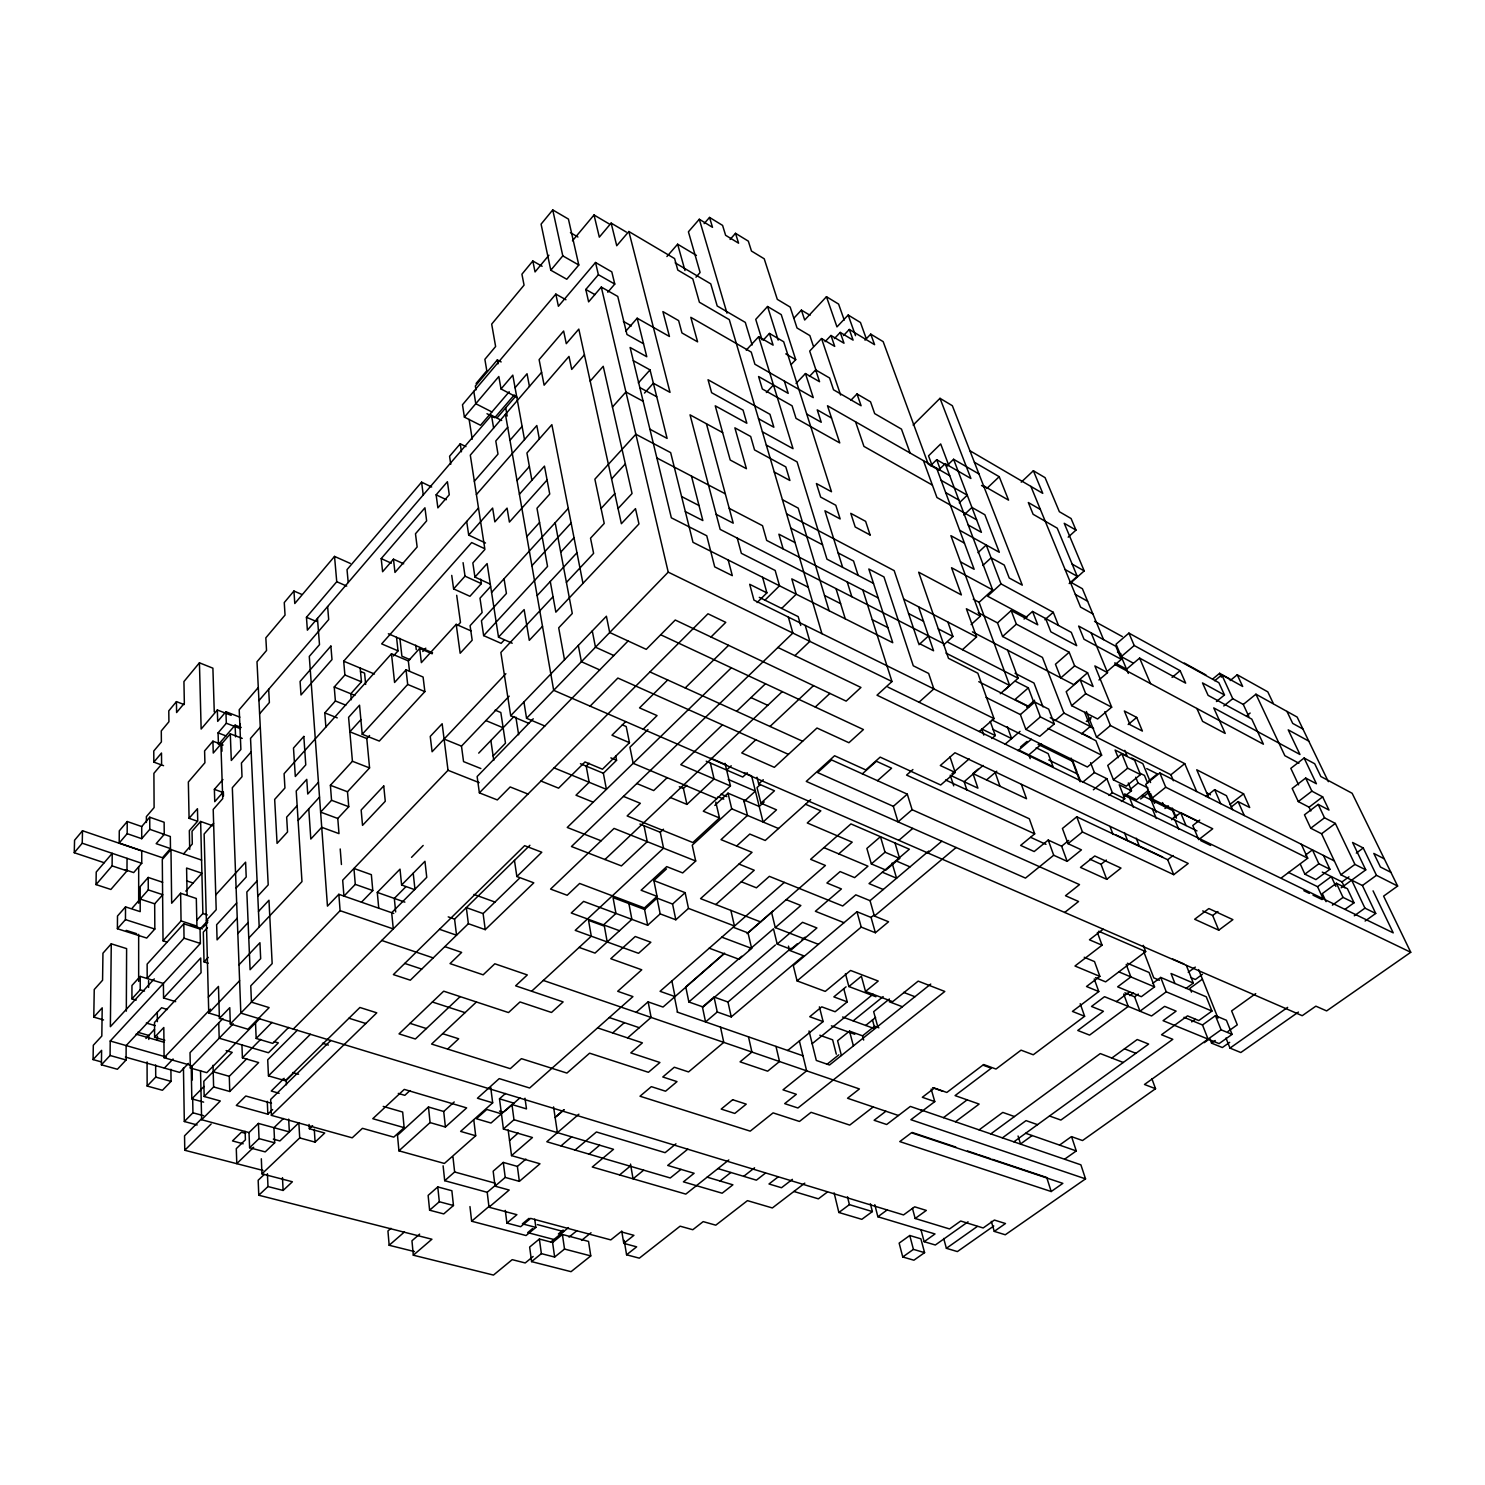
<?xml version="1.0" encoding="UTF-8"?>
<svg xmlns="http://www.w3.org/2000/svg" width="1485" height="1485" viewBox="0 0 1485 1485"><rect width="100%" height="100%" fill="white"/><g stroke="black" fill="none" stroke-linecap="round" stroke-linejoin="round"><path stroke-width="1.5" d="M138.662 981.418L138.662 934.343M138.68 903.214L138.68 866.813M136.212 1000.11L131.924 998.83L131.961 985.483L140.221 976.425L163.406 983.46L163.554 997.976L175.675 1001.651M132.184 908.133L148.277 889.905L162.793 894.712L154.681 903.808L154.83 929.035L146.718 938.056L117.389 928.738L125.464 919.623L125.52 906.889L140.203 911.641L140.184 886.601L148.222 877.449L162.663 882.276M100.999 1061.794L93.072 1059.585L101.611 1050.341L101.407 1064.801L117.389 1069.256L126.076 1059.993L126.151 1045.57L161.605 1007.74L167.378 1009.54M126.318 1011.155L126.615 948.618L111.264 943.829L102.948 953.203L102.576 980.23L94.242 989.53L93.778 1017.114L103.542 1019.954M96.024 884.596L112.099 865.885L112.229 853.337L96.228 872.048L96.024 884.596L110.874 889.459L126.986 870.86L127.042 858.349M170.478 848.585L162.44 857.755L119.19 843.016L127.172 833.679L127.227 821.521L141.706 826.551L149.725 817.214L164.13 822.263L164.241 834.366L156.166 843.666L170.478 848.585L170.329 836.519L162.199 833.679M119.19 843.016L119.283 830.858L127.227 821.521M117.389 928.738L117.501 916.022L125.52 906.889M101.407 1064.801L110.076 1055.482L110.224 1041.004L200.382 943.458L200.048 929.053L207.863 920.533M111.264 943.829L110.373 1026.692L154.292 978.893M93.072 1059.585L93.314 1045.273L101.815 1036.029L102.205 1007.832L93.778 1017.114M104.21 862.729L74.25 852.724L82.232 843.22L82.51 830.746L141.743 850.942L141.743 863.305L133.669 872.586L125.278 869.783M74.25 852.724L74.566 840.25L82.51 830.746M552.736 209.923L541.078 224.142L550.805 270.214L566.787 279.254L578.797 265.017L568.421 219.075L552.736 209.923L562.796 255.865L578.797 265.017M214.267 711.853L212.893 668.176L199.435 662.811L183.936 681.559L184.344 703.24L176.604 712.54L176.437 701.625L184.14 704.595M542.118 266.26L532.818 261.007L521.922 274.205L524.057 285.139L491.683 324.12L495.619 346.506L484.871 359.333L486.802 370.73L476.091 383.464M176.437 701.625L168.789 710.851L168.919 721.747L161.29 730.898L161.382 741.906L153.772 751.002L153.846 762.121L163.554 765.685M548.912 255.234L535.045 271.922L532.818 261.007M572.449 240.811L594.019 214.972L609.091 223.864M550.805 270.214L562.796 255.865M301.752 594.408L293.937 591.03L284.266 602.557L285.046 615.068L265.834 637.826L266.539 650.486L256.998 661.753L268.21 884.893L257.796 896.086M153.846 762.121L161.494 753.025L161.587 764.237L153.902 773.332L154.106 807.58L146.384 816.62L146.384 822.449M626.373 232.106L611.133 223.103L599.327 237.136L594.019 214.972M501.169 361.95L497.327 359.908L475.348 385.989L475.98 389.924M350.33 563.446L334.533 556.411L294.791 603.523L293.937 591.03M565.933 299.747L555.836 294.104L462.485 404.755L464.397 417.118L480.527 425.267L509.206 391.762M464.397 417.118L498.83 376.522L501.02 388.959L517.263 397.423M607.773 292.211L614.771 284.08L611.801 271.866L595.522 262.492L558.397 306.263L555.836 294.104M231.196 715.362L217.33 709.979L201.143 729.042L199.435 662.811M821.947 633.687L729.302 319.646L699.398 302.235L692.808 278.883L677.773 270.047L674.598 258.576L628.842 231.511L616.739 245.73L611.133 223.103M239.865 717.144L225.906 711.723L217.701 721.376L217.33 709.979M501.67 420.478L491.479 415.28L307.376 630.178L306.448 617.277L336.742 581.712L334.533 556.411M431.671 487.006L421.591 482.161L347.026 569.646L348.214 582.51M501.02 388.959L512.789 375.148L524.502 439.616M643.525 343.74L626.967 334.478L617.76 296.443L601.295 287.069L588.617 301.863L585.795 289.464L598.381 274.706L595.522 262.492M465.956 446.632L460.239 443.792L449.584 456.266L450.753 464.267M241.164 727.446L235.113 725.125L218.444 744.505L218.072 732.885L226.333 723.232L225.906 711.723M258.279 687.499L239.215 709.737L240.886 749.479L231.307 760.468L230.305 733.831L242.222 738.379M515.072 387.733L527.045 373.756L529.44 386.471M223.103 745.043L212.912 741.182L204.596 750.89L204.911 762.752L188.354 781.982L189.078 818.291L197.356 821.224M514.255 394.973L494.765 417.675L486.987 413.721M497.234 417.693L515.722 396.161M230.305 733.831L220.912 744.727L222.731 798.614L213.209 809.436L216.197 909.711L206.359 920.422M258.947 700.586L328.686 619.579L327.628 606.548M393.469 559.177L382.61 571.725L381.2 558.601L424.933 507.814L426.64 520.864L415.484 533.765L417.137 546.981L394.973 572.43L393.469 559.177L403.679 563.799M436.126 494.821L447.412 481.715L449.268 494.746L437.889 507.87L436.126 494.821L446.317 499.702M541.598 372.327L470.3 455.134L484.908 549.431L472.843 562.926L474.94 577.09L490.143 584.069M127.172 833.679L141.725 838.691L149.781 829.335L149.725 817.214M259.615 713.802L269.379 702.535L268.655 689.3M507.703 427.234L495.786 440.989L497.995 454.094L474.346 481.251M666.913 256.534L677.624 244.208L696.428 255.42M704.131 223.622L709.533 217.423L712.503 227.316L699.305 219.26L688.409 231.79L700.103 272.498L695.964 277.194M260.283 727.186L250.538 738.379L259.207 926.993M509.986 440.302L522.089 426.399M584.422 354.785L571.725 369.394L568.996 356.437L544.123 385.172L539.111 359.648L563.632 331.044L566.286 343.666L578.816 329.113L621.38 523.704L635.487 508.631L638.958 523.945L555.854 612.154L550.267 581.47M189.078 818.291L197.449 808.712L197.746 821.056L189.338 830.635L189.709 849.401M223.493 796.034L223.363 791.895L214.75 801.677L214.378 789.352L222.936 779.551M251.169 751.911L241.442 763.012L242.018 776.692L232.328 787.7L240.83 1013.104L903.53 1214.934L914.667 1206.822L926.324 1210.424L915.168 1218.48L912.458 1208.344M476.407 494.561L536.809 425.545L539.333 438.892M201.589 860.093L170.979 849.568L162.292 859.481L163.034 940.803L166.988 942.065M625.798 331.192L637.176 318.217L669.438 336.464L662.904 311.609L678.626 320.611L681.949 332.937L697.597 341.847L690.822 317.326L751.243 352.094L754.9 364.233L813.26 397.627L805.445 373.552L796.053 383.427M213.394 825.994L200.642 821.465L192.029 831.247L192.289 844L183.713 853.708M325.883 727.037L324.788 712.893L335.387 700.976L334.236 686.998L344.891 674.988L343.685 661.196L478.486 508.019M590.195 381.125L603.226 366.312L632.053 493.503L618.057 508.557M730.1 239.438L735.502 233.312L748.329 241.145L751.466 251.039L764.218 258.798L777.305 299.357L790.168 307.061L797.018 327.981L809.863 335.591L813.39 346.209M213.617 823.284L204.132 834.013L208.754 1013.011L219.594 1016.278M485.521 543.009L468.703 535.101L492.63 508.074L494.858 521.866L507.072 508.13L509.411 522.07L547.093 480.008M517.021 480.527L529.384 466.55M519.416 494.264L544.475 466.123L549.747 494.06L536.976 508.241L547.538 566.435L483.646 635.617L501.132 643.358L504.269 639.979M360.168 668.064L361.468 681.819L350.794 693.755L351.332 699.732M409.507 671.09L408.338 660.918L391.483 653.771L284.099 773.685L284.934 787.997L274.669 799.413L277.064 843.387L287.533 831.971L286.661 817.14L297.149 805.631M612.451 407.02L625.928 391.984L643.135 401.266M163.034 940.803L181.059 920.941L196.93 926.102L196.317 898.481L180.613 893.246L171.666 903.233L170.979 849.568M393.395 656.017L398.036 650.857L396.532 637.288M480.676 579.15L481.363 583.642L469.928 596.283L453.612 588.895L465.028 576.161L463.079 562.667M638.327 382.963L650.04 369.895L633.315 360.669M185.848 891.111L201.904 873.236L186.59 868.038L187.091 894.787M474.94 577.09L487.117 563.595L498.514 637.158L512.214 643.228M644.509 393.061L653.363 383.241L670.013 392.356L628.842 231.511M408.338 660.918L419.661 648.407L432.191 653.79M360.874 719.65L349.847 731.808L366.795 738.546L369.561 767.931L347.49 791.765L348.752 806.726L337.782 818.476L338.988 833.623L321.725 827.312L310.81 839.044L308.769 808.842M337.782 818.476L320.611 812.128L331.545 800.285L330.394 785.287L352.428 761.267L348.585 717.348L359.537 705.189L362.229 734.277L379.306 741.071L424.858 691.602L423.095 677.03L406.036 669.828L394.583 682.469L391.483 653.771M422.779 651.488L425.787 648.165M526.822 536.568L539.556 522.516M183.806 923.781L147.145 964.081L147.182 978.485L184.047 938.204L183.806 923.781L200.048 929.053M470.949 630.865L456.192 624.35L421.369 662.626L419.661 648.407M490.533 586.594L479.989 598.195L482.124 612.544L470.095 625.686L472.174 640.221L460.164 653.251L456.192 624.35M457.658 625.556L460.48 622.456L456.693 595.299M215.752 894.898L245.6 862.172L246.213 877.004L236.115 887.993M318.44 782.298L307.748 794.011L306.764 779.365L296.22 790.985L301.975 881.607L248.775 938.075M362.229 734.277L407.688 684.437L406.036 669.828M491.572 592.441L568.272 508.371M196.93 920.032L202.888 913.516L200.642 821.465M366.795 738.546L369.561 735.52M131.924 998.83L140.221 989.771L140.221 976.425M791.171 364.493L795.719 359.648L781.24 314.616L767.559 306.504L755.735 319.386L762.046 339.842M298.095 820.462L319.516 797.111M531.908 565.711L571.131 522.961M611.579 478.894L625.333 463.895M203.222 927.215L207.751 922.296M207.436 927.679L203.315 932.153L204.039 961.853L208.197 963.171M746.231 350.163L758.649 336.724L773.11 345.133L769.434 333.42L763.271 340.084M236.69 902.991L216.643 924.71L217.088 939.875L237.247 918.175M257.091 880.902L246.844 892.002L250.093 969.724L260.673 958.66L259.931 942.734L239.011 964.786M560.717 552.179L574.027 537.774M601.072 508.501L614.79 493.633M793.751 318.328L801.399 310.124L810.03 315.284M498.514 637.158L524.131 609.592L529.291 640.332L542.508 626.317M537.143 595.615L576.96 552.773M163.554 997.976L200.716 958.011L201.069 972.712L154.533 1022.441L154.607 1037.272L164.816 1040.242M204.039 961.853L208.216 957.38M844.241 320.092L838.598 304.091L826.458 296.703L804.684 320.017L801.399 310.124M237.841 933.527L248.125 922.538M258.501 911.437L268.971 900.244L272.163 963.598L250.761 985.836L251.448 1002.152L269.138 1007.61L247.939 1029.235L230.323 1023.945L229.767 1007.665L219.409 1018.413L230.342 1021.717M553.051 596.71L500.872 652.453L510.692 715.696L528.827 723.343M566.416 582.417L593.61 553.367L590.529 538.183L604.228 523.444L594.872 479.172L635.858 434.251L670.663 452.628L692.994 542.322L892.745 642.708L868.836 569.015L883.965 576.923L913.275 665.781L928.645 673.447L933.842 688.891L919.011 702.238M145.938 1038.479L154.514 1029.346M154.607 1037.272L163.814 1027.509L164.093 1057.71L190.841 1065.339M766.371 392.523L773.462 384.986M825.103 341.661L830.969 335.462L834.718 346.376L821.539 338.543L809.696 351.073L816.434 371.473M505.865 673.707L432.098 751.744L430.242 736.43L442.159 723.752L448.024 770.288L342.682 880.215L343.945 896.123L355.286 884.373L353.95 868.465L371.361 874.684L372.791 890.554L361.449 902.212M866.386 338.97L860.465 322.505L848.176 315.043L836.965 326.904L826.458 296.703M208.327 997.122L218.462 986.43L219.409 1018.413M834.403 338.58L840.232 332.417L853.095 340.121L849.309 329.447L843.517 335.554M809.436 376.41L815.655 369.895L829.577 377.988L833.531 389.794L861.096 405.739L857.012 393.952L850.794 400.337M164.093 1057.71L210.443 1009.132M480.862 768.543L463.543 761.601L461.482 746.12L509.188 696.149M208.754 1013.011L239.605 980.694M170.905 1069.293L171.053 1081.377L162.44 1090.268L147.145 1086.036L155.721 1077.108L155.647 1064.968M164.371 1068.086L173.077 1058.991M864.994 340.121L870.748 334.125L883.167 341.643L928.218 464.081L939.244 470.374M393.748 913.442L338.84 894.304L327.461 906.128L309.288 656.426L319.498 644.638L317.456 618.41M510.692 715.696L606.4 616.238L609.704 632.499L646.253 649.353L675.248 620.025L846.153 701.124L860.947 687.462L777.917 647.479M222.917 1018.524L190.024 1052.661L190.303 1067.975L206.786 1072.671L259.801 1018.58M478.708 753.118L513.977 716.512M188.465 1063.39L179.722 1072.43L125.39 1057.06M230.323 1023.945L340.102 910.676L338.84 894.304M544.828 725.998L526.562 718.294L668.231 572.133L601.295 287.069M190.303 1067.975L233.238 1023.74M493.113 755.939L505.475 743.187L500.835 712.522L495.118 710.127M533.245 718.796L477.131 776.544L479.377 792.86L497.327 799.932L510.172 786.957L527.973 794.048M378.749 908.226L377.283 892.411L400.003 869.152L401.618 884.986L414.519 889.589M411.531 857.365L423.169 845.466M479.377 792.86L628.081 640.982M401.618 884.986L424.951 861.3L426.752 877.338L391.687 912.7L393.284 928.923L340.102 910.676M203.631 1102.13L191.825 1098.863L204.02 1086.482M288.628 1027.434L272.739 1043.398L256.181 1038.442L272.033 1022.367M405.665 886.935L394.323 898.406L395.66 911.938M288.665 1119.133L289.352 1131.923L258.409 1123.421L249.016 1132.572L201.626 1119.709L220.318 1100.979L204.169 1096.487L213.617 1086.946L213.023 1065.283M213.617 1086.946L229.767 1091.494L258.65 1062.573L242.408 1057.821L260.618 1039.407M590.102 706.136L617.871 678.051L788.424 754.361M197.152 1124.962L184.307 1121.509L192.939 1112.803L192.679 1098.64M229.767 1091.494L229.284 1076.328L246.751 1058.712M201.96 1118.353L184.548 1135.821L184.771 1150.262L262.975 1170.44M293.269 1029.068L707.992 613.788L725.775 622.363L711.018 636.991M297.334 1030.219L267.708 1059.807L268.469 1075.864L285.324 1080.746L359.908 1007.48L376.782 1012.826L271.402 1115.365L352.205 1137.826L362.451 1128.322L393.766 1137.139L404.143 1127.653L402.658 1112.042L383.223 1106.418M184.771 1150.262L211.13 1124.015M913.126 425.081L940.005 398.333L952.349 405.702L1022.293 585.146L1009.225 577.999L1004.25 565.061L991.108 557.822L982.81 565.488M268.469 1075.864L310.402 1034.284M625.686 721.599L611.987 735.205L629.473 742.686L602.465 769.23L585.016 761.953L558.583 788.164L540.967 781.036M667.675 679.981L639.534 707.881L657.057 715.603L643.191 729.209M589.137 763.234L586.204 766.13L589.155 782.298L575.994 795.217L593.22 802.197M757.109 602.539L766.891 592.868L762.603 577.294M764.942 600.163L779.514 585.795L775.17 570.463L741.349 553.311L737.265 538.145M284.173 1078.314L271.254 1091.029L279.124 1093.276M685.216 687.945L728.578 645.325M286.438 1084.774L286.197 1080.467L294.234 1072.578M330.839 1040.428L270.66 1099.457L271.402 1115.365M439.504 929.294L456.545 935.216L454.577 919.122L529.904 845.281M554.091 767.894L606.418 789.37L603.356 773.258L616.572 760.301L615.681 755.754M647.943 729.543L629.918 747.215L633.185 763.327L716.81 798.652M781.648 608.442L796.22 594.204L791.802 578.89L808.248 587.243M930.538 465.715L936.701 459.7L947.578 465.956M271.495 1103.244L245.786 1096.004L236.301 1105.434L267.857 1114.196L272.627 1109.555M468.369 923.707L410.324 980.193L393.376 974.605L524.632 845.67L541.802 852.241L516.854 876.521L533.802 882.832L485.242 929.647L468.369 923.707L466.327 907.595L483.108 913.591L485.242 929.647M731.344 667.804L567.251 827.461L601.109 840.788M938.891 469.817L945.202 463.691L970.893 478.486L940.005 398.333M483.108 913.591L519.1 878.637M947.337 465.362L953.593 459.273L978.949 473.956M283.431 1118.521L273.945 1127.69L274.669 1142.819L265.221 1151.896L249.61 1147.738L259.04 1138.605L258.409 1123.421M253.675 1147.274L236.802 1163.59L236.282 1148.666L245.415 1139.793L245.099 1131.347M667.173 777.676L653.697 790.558L636.805 783.523M722.471 724.847L680.78 764.682L730.453 785.955L703.296 811.218L719.483 817.957L692.845 842.533L627.134 815.933L640.351 803.311L623.477 796.387M736.653 711.296L765.48 683.768M794.902 655.646L809.845 641.371L805.241 625.426M959.273 502.821L967.273 495.192L941.137 480.342M419.642 1234.128L411.958 1240.773L413.313 1255.196L431.912 1239.233L258.78 1195.239L267.987 1186.552L283.115 1190.45L292.397 1181.763L261.954 1173.837L299.71 1137.918L298.856 1122.827L279.923 1140.944L273.333 1139.162M299.71 1137.918L315.08 1142.132L324.732 1133.018L309.344 1128.749L312.593 1125.667M264.256 1174.468L258.167 1180.259L258.78 1195.239M986.783 488.509L999.219 476.704L974.401 462.262M963.876 515.072L971.933 507.443L984.871 514.757L999.312 552.271L959.663 530.275M460.146 996.621L415.373 1038.999L399.019 1033.876L443.699 991.182L508.501 1012.566L519.991 1001.948L551.492 1012.473L563.131 1001.911L515.611 985.817L527.305 974.94L494.821 963.784L483.145 974.828L450.029 963.598L461.649 952.405L444.813 946.613M604.933 859.518L782.261 691.62M710.35 762.993L714.081 778.938L686.942 804.406L683.416 788.461L686.775 785.287M1021.216 482.179L1033.374 470.745L1045.069 477.65L1059.362 511.712L1071.075 518.525L1075.975 530.089L1068.179 537.18M476.407 1001.985L431.578 1044.066L510.283 1068.68L521.421 1058.657L566.917 1073.08L589.601 1053.181L648.407 1072.3L659.934 1062.499L630.791 1052.884L642.392 1042.86L597.583 1027.88M755.809 739.771L741.758 752.951L774.353 767.337L816.991 728.021L848.919 742.723L863.435 729.562L660.677 634.763M770.01 726.443L813.502 685.625M490.7 1087.28L492.667 1102.817L477.427 1098.232L499.22 1078.611L529.644 1088.004L632.944 996.602L617.686 991.293L641.761 969.798L610.762 958.716L635.246 936.515L650.857 942.251L638.531 953.314L575.215 930.371L663.554 848.176L660.268 832.268L663.517 829.224M726.629 770.047L731.195 765.777M978.002 552.661L986.226 545.014L1001.02 583.883L1053.255 612.284L1058.508 625.463M447.616 1049.078L458.698 1038.776L442.623 1033.69M815.265 707.046L829.911 693.421M747.308 772.794L742.76 777.026L706.229 761.211M714.823 805.427L728.003 793.176L759.225 806.466L764.218 801.9M409.897 1090.621L404.811 1095.336L398.296 1093.424M531.611 991.237L591.29 936.2L588.543 920.347L604.376 926.157L607.198 941.954M603.56 924.877L615.959 913.442L613.045 897.59L644.583 909.488L647.664 925.248L660.194 913.888L657.02 898.109L644.583 909.488M657.057 896.365L641.093 890.258L666.709 866.627L682.692 872.92L695.704 861.022L614.066 828.426L550.564 889.088L567.177 895.269L579.633 883.464L644.416 907.929L657.057 896.365L653.864 880.549L666.542 868.873M728.003 793.176L731.715 808.805L692.233 845.188L695.704 861.022M743.929 772.59L751.614 775.931L763.086 822.022L776.525 809.845L760.914 803.162L774.483 790.781L758.705 783.95L763.253 779.736M760.376 784.488L757.016 787.588L760.914 803.162M743.929 801.659L755.382 791.097L728.225 779.421M918.937 644.713L928.515 635.933M862.804 589.972L891.965 681.522L877.004 695.203L1410.75 952.293L1326.625 1010.914L1315.859 1006.162L1302.215 1015.703L553.682 690.302L505.438 414.315M1000.296 693.718L1009.67 685.495L979.079 602.316L992.648 589.898L945.202 463.691M454.224 1101.944L443.718 1111.485L428.46 1106.993L397.497 1135.283L398.927 1150.819L444.386 1163.46L475.683 1135.765L473.845 1120.321M1001.02 583.883L987.562 596.19L1026.952 617.314M943.439 645.084L952.943 636.452L947.875 622.029M971.116 624.572L980.378 616.145L950.901 535.677L964.433 543.12M398.927 1150.819L430.075 1122.586L428.46 1106.993M685.142 892.671L688.483 908.393L675.823 919.79L672.575 904.049L685.142 892.671L653.864 880.549M736.616 846.023L749.795 834.069L765.221 840.473L810.68 799.617M962.447 649.688L976.555 636.935L966.382 608.757L980.378 616.145M1081.507 733.85L1090.287 726.462L1063.947 713.078L1042.433 657.409L1002.579 636.49L997.512 622.902L1011.174 610.576L1037.755 624.814L1032.539 611.449L1024.075 619.022M430.075 1122.586L445.407 1127.022L466.661 1107.903L404.273 1089.396L372.772 1118.706L404.143 1127.653M1002.579 636.49L1016.353 624.145L1011.174 610.576M1069.181 583.568L1077.256 576.347L1057.227 528.159L1033.114 514.274L1028.325 502.524L1040.391 509.504M1071.372 582.361L1084.198 570.908L1064.225 523.295L1075.975 530.089M492.667 1102.817L460.61 1131.403L475.683 1135.765M715.789 904.551L754.25 870.247L738.992 864.066M862.339 773.852L876.447 761.267L891.594 768.209L877.486 780.683M525.894 1159.098L517.374 1166.412L503.285 1162.421L493.168 1171.182L495.025 1186.162L505.216 1177.419L519.36 1181.355L540.002 1163.776L511.527 1155.627L532.465 1137.529L503.415 1129.008L499.498 1098.807L505.457 1093.48M1044.865 619.746L1053.255 612.284M525.003 1098.213L526.488 1108.905L511.954 1104.524L491.015 1123.031L476.388 1118.725L486.802 1109.462L501.447 1113.824M505.308 1110.817L519.917 1097.879M503.415 1129.008L513.977 1119.727L511.954 1104.524M612.674 1032.91L624.35 1022.645M636.155 1012.306L648.054 1001.855L663.015 1007.053L723.158 954.577M784.34 882.387L660.064 991.312L675.025 996.583L671.925 981.065M912.904 769.527L906.574 775.077L1034.692 833.846L1020.622 845.41L1034.173 851.536L1048.224 840.064L1061.626 846.209L1067.158 861.356L1081.451 849.865L1068.012 843.666L1062.425 828.481L1076.755 816.787L1167.693 859.741L1173.744 874.665L1188.223 863.453L954.948 752.765L940.302 765.517L955.189 772.478L940.692 785.008L880.178 757.127L865.811 769.935L834.57 755.754L806.262 781.407L1025.485 878.099L1053.7 855.249L1067.158 861.356M437.778 1186.923L428.125 1195.406L429.611 1210.201L443.737 1213.913L453.463 1205.504L451.867 1190.729L437.778 1186.923L439.319 1201.736L429.611 1210.201M495.526 1185.178L487.21 1192.307L444.702 1180.705L454.633 1171.981L452.981 1157.093M390.963 1228.318L387.938 1230.972L389.163 1245.265L414.445 1251.577M1004.176 690.488L1018.135 678.237L1007.702 650.244M1033.486 701.533L1028.344 687.871L1014.979 699.528L1027.898 706.043M1074.639 665.911L1069.2 652.268L1055.464 664.24L1060.791 677.884L1074.639 665.911L1087.577 672.742L1093.127 686.515L1080.133 679.703L1066.193 691.694L1071.65 705.672L1097.638 718.981L1111.671 707.176L1094.872 665.93L1107.532 672.649L1098.956 679.981M389.163 1245.265L404.421 1231.975M724.587 953.129L685.773 986.95L688.854 1001.967L703.129 1006.997L775.374 944.998M747.029 933.601L772.924 911.029M509.541 1140.554L518.172 1133.036M627.598 1037.904L651.098 1017.429L648.165 1001.929M733.237 927.253L748.032 932.914L825.419 865.477L810.606 859.332L850.942 823.915L909.377 849.216L869.022 883.594L883.259 889.496M838.747 853.875L852.204 842.162L807.265 822.968L820.834 810.866L805.538 804.239M907.298 794.159L831.581 759.93L817.622 772.59L893.32 806.336L907.298 794.159L912.124 809.715L1079.521 884.615L1065.487 895.733L1078.574 901.506L1064.689 912.44M979.228 731.511L994.04 718.61L977.854 673.225L948.488 658.338L918.677 572.208L961.37 594.91L951.551 567.734L992.648 589.898M1026.748 707.361L1034.581 700.252M991.869 738.528L995.284 735.576L990.235 721.339M951.941 773.759L969.204 758.835M1020.381 714.582L1034.804 702.089L1048.688 709.125L1054.313 723.919L1039.778 736.3L1025.838 729.395L1020.381 714.582L986.059 697.43M556.541 1116.052L563.539 1110M555.167 1117.574L564.281 1109.685M688.854 1001.967L741.795 956.21M748.774 950.177L773.481 928.812L777.193 944.052L791.561 949.546L816.917 927.958L802.531 922.315L777.193 944.052M771.55 912.31L775.281 927.605L800.861 905.497L786.196 899.669M748.032 932.914L751.633 948.414L739.066 959.291L709.199 948.173M912.124 809.715L898.035 821.892L893.32 806.336M1216.438 701.533L1224.475 694.961L1218.888 682.71L1128.916 633.111L1116.052 644.193L1128.322 673.41M1087.577 672.742L1073.748 684.641L972.434 631.867M1004.955 744.319L1020.046 731.362M953.723 785.843L950.233 775.244L977.91 788.145L972.953 773.555L978.077 769.156M983.107 765.443L964.136 781.723L966.976 790.187M731.251 1016.928L727.984 1002.022L714.044 997.048L702.442 1006.997L705.561 1021.94L717.255 1011.99L731.251 1016.928L803.571 955.765L789.537 950.4L788.479 946.131M1025.838 729.395L1040.372 716.902L1054.313 723.919M578.89 1114.196L546.796 1141.742L670.273 1177.976L680.965 1169.382M871.342 863.936L885.023 852.204L899.613 858.46L885.932 870.099L871.342 863.936L866.869 848.436L880.457 836.686L885.023 852.204M898.833 840.343L912.774 828.389M1114.771 662.848L1126.54 669.178L1139.608 658.096L1185.661 683.137L1180.148 670.682L1134.224 645.529L1121.268 656.611L1132.907 662.923M1107.829 670.886L1121.323 659.359L1115.848 646.309L1078.648 626.076L1083.994 639.218L1121.323 659.359M1020.511 746.974L1027.026 741.423M1018.005 750.649L1031.388 739.214M1071.65 705.672L1085.702 693.681L1111.671 707.176M1055.167 720.559L1063.947 713.078M986.541 779.941L996.769 771.216M727.984 1002.022L791.06 948.265M469.965 1206.581L471.636 1221.227L489.586 1205.95M789.537 950.4L797.296 943.792M801.956 939.819L805.093 937.165M487.21 1192.307L489.01 1207.212L509.169 1190.042L495.025 1186.162M560.996 1145.9L571.614 1136.86M1041.542 744.096L1028.827 754.881L1030.2 758.668M575.066 1150.04L596.432 1131.978L665.113 1152.676L675.953 1143.821M741.312 881.774L756.422 887.807L769.36 876.354L842.719 905.98L855.806 894.842L870.043 900.671L874.405 916.041L888.568 921.777L875.389 932.747L871.064 917.433L856.975 911.734L793.287 965.566L797.074 980.898L825.252 991.405L850.571 970.466L878.229 981.047L865.514 991.423L861.393 976.239L848.863 986.541L845.448 973.677M870.043 900.671L928.756 851.035M927.884 852.965L941.824 841.197M1086.315 721.45L1091.159 717.348M1087.558 721.506L1090.807 718.759M505.29 1210.386L506.905 1223.065L516.873 1214.693L489.01 1207.212M589.025 1154.142L599.68 1145.195M871.064 917.433L874.349 914.686M797.074 980.898L861.226 927.104L875.389 932.747M874.405 916.041L956.117 847.508M1086.37 711.519L1096.543 737.173L1110.446 725.552L1184.752 763.643L1196.687 791.542M1172.073 677.42L1180.148 670.682M528.994 1218.35L522.404 1223.844L535.862 1227.408L534.73 1219.129M1128.173 724.531L1136.712 717.422L1142.392 731.065L1129.992 724.661L1124.349 710.981L1136.712 717.422M1050.248 717.719L1095.911 740.737L1101.629 755.178L1087.373 767.002L992.054 720.021M532.558 1228.596L527.713 1232.606L553.905 1239.511M535.862 1227.408L526.061 1235.539L471.636 1221.227M1082.565 782.335L1094.408 772.571L1106.882 778.715L1112.376 792.674L1124.776 798.726L1121.379 801.473M1121.843 753.805L1107.736 765.443L1113.434 779.829L1126.261 786.159L1140.48 774.595L1134.614 760.246L1121.843 753.805L1127.653 768.19L1140.48 774.595M1212.688 679.016L1219.63 673.299L1229.877 678.998M1214.73 680.724L1221.821 674.895L1242.685 686.46L1237.228 674.784L1230.211 680.557M539.371 1239.028L529.644 1247.047L531.574 1261.619L571.038 1271.68L590.77 1255.92L588.543 1241.423L562.407 1234.48L552.587 1242.499L539.371 1239.028L541.375 1253.637L531.574 1261.619M846.06 986.838L833.846 996.88L847.248 1001.855L835.127 1011.749L821.743 1006.849L809.733 1016.724L823.117 1021.569L787.663 1050.508M619.598 1174.913L630.178 1166.208M1093.368 789.797L1106.882 778.715M558.379 1233.979L563.168 1230.063M1113.434 779.829L1127.653 768.19M533.134 1256.496L525.226 1262.955L512.214 1259.651L493.465 1275.077L413.313 1255.196M550.694 1242.147L568.495 1227.575M643.655 1170.18L633.056 1178.812L630.512 1164.091M1108.961 795.44L1112.376 792.674M569.033 1237.098L576.923 1230.675M1223.77 705.969L1232.754 698.674L1243.279 704.447L1248.866 716.494M812.128 1043.732L873.124 994.207M1129.677 789.834L1138.048 783.059L1148.016 787.997M541.375 1253.637L554.648 1257.053L564.523 1249.052L590.77 1255.92M687.796 1149.149L667.712 1165.428L694.108 1173.28L683.416 1181.837L722.156 1193.216L732.885 1184.807L707.138 1177.159M1061.626 846.209L1068.717 840.454M1123.031 797.631L1131.477 790.8L1128.322 782.948M1068.012 843.666L1082.454 831.99L1173.744 874.665M1148.852 780.813L1157.353 773.926L1146.754 768.599M1243.279 704.447L1255.939 694.2L1297.147 717.069L1328.351 781.667M581.526 1240.42L591.03 1232.754M853.151 1020.863L883.148 996.602M1334.347 860.929L1159.804 772.942L1145.715 784.34L1151.562 798.614L1212.725 828.76L1198.729 839.656L1192.789 825.53L1199.732 820.073M863.676 1040.057L862.544 1035.843L849.513 1031.128L837.596 1040.725L841.401 1055.519M889.404 998.997L873.663 1011.675L877.691 1026.488M1148.351 790.336L1136.638 799.765L1124.646 793.9M1140.647 798.986L1149.594 791.783M1096.543 737.173L1170.922 774.78L1184.752 763.643M1246.546 715.937L1250.147 713.041M865.681 1025.448L875.612 1017.466M1151.562 798.614L1165.744 787.236L1307.728 858.2L1281.555 877.746M827.089 1064.225L838.821 1054.833M862.544 1035.843L874.572 1026.209L878.879 1027.806M930.742 984.072L829.502 1065.023L816.304 1060.438L809.028 1030.961M1164.964 808.527L1168.342 805.835M621.714 1230.972L623.774 1243.372L633.909 1235.334L620.934 1231.789L610.799 1239.901L530.646 1218.387L520.641 1226.703L506.905 1223.065M728.819 1159.952L685.81 1194.107L592.292 1167.006L613.528 1149.316L513.977 1119.727M1089.879 859.165L1101.035 864.289L1106.344 860.056M1173.299 817.845L1176.695 815.154M1171.628 819.757L1180.631 812.648L1197.021 820.722M1205.931 796.554L1214.619 789.686L1226.424 795.682L1232.55 809.622M624.183 1240.365L626.577 1254.788L636.638 1246.843L623.774 1243.372M720.058 1181.002L730.861 1172.482M1106.715 879.324L1120.989 868.075L1094.761 855.991L1080.467 867.407L1106.715 879.324L1101.035 864.289M743.688 1176.343L754.566 1167.804M1229.821 804.554L1243.576 793.807L1249.702 807.524L1238.119 801.622L1231.176 807.042M765.48 1173.094L756.403 1180.167L717.942 1168.584M1167.693 859.741L1173.076 855.527M1410.75 952.293L1383.612 896.123L1397.626 886.044L1352.148 793.287L1320.852 776.506L1314.689 763.736L1304.108 758.018L1290.818 768.358L1298.577 784.86M778.084 1176.937L769.007 1183.972L781.5 1187.74L792.396 1179.35M873.217 1106.938L849.736 1125.092L811.051 1112.321L799.468 1121.453L773.091 1112.878L750.222 1131.143L639.998 1096.227L651.34 1086.649L665.558 1091.215L677.012 1081.618L662.774 1076.978L674.301 1067.232L688.539 1071.929L723.77 1042.377L720.503 1027.1M1103.188 929.183L1089.452 939.801L1102.056 945.202L1074.973 966.011L1099.865 976.387L1086.5 986.504L1098.789 991.553L1072.43 1011.415L1084.625 1016.278L1033.263 1054.777L1021.049 1050.155L995.989 1069.051L983.664 1064.522L946.836 1092.459L934.381 1088.059L922.315 1097.285L934.77 1101.61L910.899 1119.709L1085.535 1178.867L1005.271 1234.778L994.263 1231.381L991.33 1221.394M1304.108 758.018L1316.415 783.764L1305.668 778.047L1292.173 788.461L1298.298 801.584L1309.083 807.19L1310.847 810.977M885.895 1111.244L874.108 1120.284L886.675 1124.498L910.342 1106.418L922.779 1110.706M1298.298 801.584L1311.886 791.171L1322.652 796.851L1328.982 810.067L1318.179 804.406L1304.48 814.819L1310.735 828.222L1321.576 833.772L1340.844 874.739L1362.413 885.524L1375.723 913.442L1365.123 921.034M804.796 1183.137L772.348 1207.955L747.456 1200.641L715.77 1225.181L703.185 1221.617L692.79 1229.728L680.111 1226.183L639.33 1258.166L626.577 1254.788M1309.083 807.19L1322.652 796.851M827.461 1191.972L818.384 1198.841L793.9 1191.471M1143.301 945.351L1145.678 951.588L1105.62 981.863L1095.522 977.65M1310.735 828.222L1324.527 817.808L1335.349 823.433L1354.933 864.4L1365.755 869.876L1341.215 887.789M943.458 1117.648L967.143 1099.847M1202.72 910.918L1212.67 915.484L1217.923 911.53M1321.576 833.772L1335.349 823.433M1305.482 855.1L1312.443 849.884L1318.866 863.75L1329.91 869.282L1315.914 879.603L1304.87 874.164L1300.34 864.251M955.449 1121.75L979.135 1104.079L955.059 1095.596L991.312 1068.198L983.2 1065.228M1116.442 1001.577L1129.547 991.794M834.125 1192.882L838.858 1212.484L849.401 1204.632L872.363 1211.574L870.377 1203.741M1129.881 995.618L1133.538 992.89M1218.739 930.185L1232.903 919.642L1208.846 908.56L1194.664 919.252L1218.739 930.185L1212.67 915.484M1124.888 992.815L1134.614 996.843L1138.327 994.078M1152.527 983.516L1160.713 977.427L1206.284 996.825L1211.964 1011.062L1198.803 1020.566L1187.517 1015.87L1161.511 1034.748L1172.816 1039.314L1060.884 1120.061L1049.487 1115.996M1304.87 874.164L1318.866 863.75M1127.431 963.245L1149.074 972.471L1154.55 986.894L1141.352 996.695L1117.63 986.838L1130.865 976.907L1126.224 964.489M1188.241 972.304L1195.314 967.088M979.116 1129.881L1002.783 1112.413L1014.459 1116.534M1211.964 1011.062L1166.245 991.813L1139.96 1011.211L1134.614 996.843M1356.325 853.095L1363.249 847.991L1376.465 875.315L1397.626 886.044M872.363 1211.574L861.82 1219.333L838.858 1212.484M1288.442 872.4L1317.566 886.693L1331.303 876.577L1335.887 886.415M1202.423 974.308L1195.351 979.506L1191.081 977.668M1186.032 988.435L1193.327 983.07L1186.348 965.417M1340.844 874.739L1354.933 864.4M874.795 1204.688L877.858 1216.753L886.953 1210.089M990.811 1133.89L1100.292 1053.57L1123.273 1062.48M1202.423 979.153L1189.968 988.286L1191.49 992.147M1345.169 909.21L1354.042 902.787L1347.396 888.698L1336.426 883.259L1322.337 893.58L1326.049 901.655M1322.281 872.103L1342.032 881.904L1348.955 876.855M1002.394 1137.881L1026.042 1120.618L1037.532 1124.665M1111.82 1058.044L1137.232 1039.519L1148.647 1044.066L1013.884 1141.816M1332.398 905.145L1343.034 897.404L1354.042 902.787M1362.413 885.524L1376.465 875.315M1032.149 1135.561L1020.548 1143.951L1018.06 1136.006M1191.694 1021.903L1195.276 1019.323M909.767 1235.501L899.149 1243.131L902.75 1256.978L913.906 1260.208L924.58 1252.635L920.886 1238.824L909.767 1235.501L913.423 1249.368L924.58 1252.635M1183.991 1017.299L1202.497 1024.966L1215.435 1015.666L1226.406 1020.269L1232.086 1034.377L1219.074 1043.621L1163.052 1020.678L1176.12 1011.137L1164.63 1006.366L1151.562 1015.963L1104.524 996.695L1091.512 1006.459L1103.429 1011.285L1077.757 1030.46L1089.582 1035.101L1128.247 1006.422L1123.699 994.059M1354.301 915.781L1364.938 908.152L1375.723 913.442M1255.716 993.613L1231.622 1010.895L1237.283 1024.836L1228.058 1031.388M902.75 1256.978L913.423 1249.368M920.978 1229.803L924.171 1241.701L934.993 1233.961L877.858 1216.753M1059.566 1145.083L1071.409 1136.619L1082.528 1140.536L1155.534 1088.709L1151.859 1078.667M1232.086 1034.377L1221.097 1029.81L1144.471 1084.477L1155.534 1088.709M1204.242 1042.656L1209.644 1038.795M1209.997 1039.147L1211.556 1043.138L1215.213 1040.521M968.034 1221.802L935.327 1245.005L924.171 1241.701M1064.726 1159.117L1076.291 1150.931L1071.743 1137.176M1229.673 1042.359L1222.359 1047.538L1211.556 1043.138M943.68 1238.453L946.39 1248.31L977.26 1226.499M1225.979 1038.034L1229.988 1048.094L1287.662 1007.368M993.762 1226.016L957.38 1251.577L946.39 1248.31M1298.428 1012.065L1240.81 1052.531L1229.988 1048.094M994.263 1231.381L1005.475 1223.529L994.393 1220.057L983.163 1227.965L960.702 1221.023L949.565 1228.949L915.168 1218.48M1051.194 1191.527L1062.833 1183.359L911.474 1132.777L899.78 1141.594L1051.194 1191.527L1046.721 1177.475L992.518 1159.339M439.319 1201.736L453.463 1205.504M243.15 1143.784L232.495 1140.926L241.405 1132.22L245.675 1133.371M537.403 1224.587L563.595 1231.585M259.04 1138.605L274.669 1142.819M192.939 1112.803L203.649 1115.718M454.633 1171.981L495.173 1183.192M155.721 1077.108L171.053 1081.377M110.076 1055.482L126.076 1059.993M110.224 1041.004L166.431 1057.097M213.209 1071.743L229.284 1076.328M136.026 1034.135L164.093 1042.266M282.28 1079.335L286.197 1080.467M137.734 1032.242L148.778 1035.453L148.797 1039.463M226.11 1050.6L232.217 1052.382L203.816 1081.284L204.169 1096.487M292.656 1072.504L298.578 1074.23M146.328 1023.035L155.164 1025.634M499.461 1111.114L503.582 1112.339M274.242 1041.653L278.326 1042.86L268.451 1052.754L219.205 1038.201L218.74 1022.849M140.221 989.771L144.509 991.07M499.498 1098.807L513.94 1103.169M322.449 1043.231L328.389 1045.032M348.956 1018.227L365.811 1023.499M410.027 1023.351L426.399 1028.548M126.225 930.39L136.601 933.675M125.464 919.623L154.83 929.035M184.047 938.204L200.382 943.458M432.376 1002.004L465.046 1012.64M190.451 924.951L202.443 928.849M140.203 899.056L154.681 903.808M202.888 913.516L207.287 914.964M912.087 1132.442L955.82 1147.07M967.515 1150.986L977.186 1154.216M979.116 1154.866L990.625 1158.708M404.755 963.431L421.721 969.092M112.099 865.885L126.986 870.86M82.232 843.22L141.743 863.305M186.572 880.828L193.124 883.018M381.738 940.469L433.212 957.918M609.277 1017.541L639.292 1027.713M898.444 1115.495L847.527 1098.25L859.407 1088.95L543.324 980.434M921.201 1110L1080.894 1164.834L1085.535 1178.867M677.179 1012.065L802.995 1055.798M1025.671 1133.278L1076.291 1150.931M149.781 829.335L164.241 834.366M355.286 884.373L372.791 890.554M377.283 892.411L404.867 902.137M448.229 916.876L454.577 919.122M932.617 1087.688L942.864 1091.289M579.131 947.411L595.021 953.092L631.886 919.382L628.898 903.567M819.831 1035.231L832.639 1039.816L836.296 1054.183M831.396 1025.838L854.785 1034.284M473.956 894.434L494.988 902.063M214.378 789.352L222.694 792.377M619.486 930.724L571.242 912.997L583.605 901.395L647.664 925.248M842.608 1017.002L873.96 1028.474M331.545 800.285L348.752 806.726M330.394 785.287L347.49 791.765M660.194 913.888L675.823 919.79M721.766 937.146L751.633 948.414M865.514 991.423L892.652 1001.67L918.194 981.121L944.813 991.46L797.928 1107.996L784.674 1103.633L796.35 1094.296L782.985 1089.841L806.633 1070.833L799.375 1040.948M848.863 986.541L875.89 996.732M889.218 1001.744L902.416 1006.737M657.02 898.109L672.575 904.049M903.622 992.388L914.927 996.713M218.072 732.885L226.073 735.929M688.483 908.393L734.444 926.009L730.88 910.398M226.333 723.232L240.347 728.634L240.162 724.03M352.428 761.267L369.561 767.931M760.636 921.925L700.549 898.629L752.041 852.334L721.023 839.638L747.493 815.432L743.688 799.858M775.281 927.605L818.421 944.33M1124.479 1048.818L1135.914 1053.311M448.024 770.288L479.172 782.651M324.788 712.893L337.243 717.868M844 922.686L815.376 911.289L841.42 888.94L826.904 883L840.102 871.584L854.636 877.616L867.964 866.182L823.934 847.638M335.387 700.976L345.801 705.171M639.924 824.064L660.268 832.268M444.089 739.066L461.482 746.12M334.236 686.998L354.896 695.425M344.891 674.988L361.468 681.819M360.521 671.424L364.586 673.113L365.663 684.437M580.431 763.736L603.356 773.258M407.688 684.437L424.858 691.602M343.685 661.196L374.461 674.004M485.873 720.578L503.137 727.761M670.403 797.519L686.942 804.406M610.855 757.888L616.572 760.301M679.313 786.734L683.416 788.461M731.715 808.805L778.53 828.519M882.35 872.233L896.587 878.229L892.095 863.045M1084.236 957.268L1094.519 961.593L1099.865 976.387M1118.855 971.858L1154.55 986.894M718.035 796.684L723.789 799.116M409.86 659.581L401.897 656.184L399.892 638.383M306.448 617.277L316.379 621.491M720.986 794.122L726.833 796.61M1159.451 980.249L1153.752 977.835L1143.84 951.885M895.789 860.78L910.027 866.869M398.036 650.857L381.664 643.877L471.673 542.582L484.073 548.392M1193.327 983.07L1171.052 973.51L1174.932 983.497M388.383 633.779L432.58 652.806M622.345 724.866L626.206 726.555L629.473 742.686M1098.677 931.225L1145.678 951.588M710.888 758.222L726.536 765.035M1172.667 959.032L1183.935 963.932M336.742 581.712L346.729 586.092M599.736 669.921L581.396 661.716L578.315 645.418M381.2 558.601L391.335 563.186M613.843 655.535L595.466 647.2L592.274 630.902M649.929 671.925L802.642 741.256M1030.757 837.391L1045.978 844.352M465.028 576.161L481.363 583.642M751.002 697.597L767.764 705.338M945.592 779.996L1029.328 818.792L1034.692 833.846M972.953 773.555L1026.506 798.726L1021.383 784.433M1115.551 834.756L1162.662 857.012M1200.715 840.621L1210.628 845.429M1303.867 890.722L1309.362 893.395M1313.018 895.177L1322.077 899.576M995.284 735.576L981.641 728.912L983.794 735.112M1018.599 749.906L1053.051 766.668L1048.187 753.637L1036.177 747.753M887.919 687.11L1393.227 932.858L1373.068 890.851M992.778 729.358L1011.638 738.583L1007.35 726.722M668.231 572.133L891.965 681.522M1123.867 795.162L1197.003 830.913M1048.726 759.967L1077.85 774.186L1080.3 780.59M1131.477 790.8L1119.226 784.785L1124.776 798.726M994.04 718.61L753.972 600.126L749.702 584.31L766.891 592.868M1038.108 744.356L1073.005 761.527L1077.033 772.089M1142.002 795.477L1172.537 810.513L1175.099 816.731M759.299 597.36L798.188 616.628L800.712 625.482M1140.499 773.462L1144.471 775.448L1147.645 783.189M1048.002 728.392L1101.629 755.178M1131.681 758.037L1142.819 763.643L1150.578 782.539M1082.528 733.59L1090.751 737.729M978.782 681.689L1028.827 706.916M1206.581 792.804L1210.461 794.772M945.945 653.084L1009.67 685.495M1089.563 726.443L1093.61 728.504M824.528 595.485L840.603 603.634M872.27 619.69L887.844 627.58M948.173 642.374L1018.135 678.237M1243.576 793.807L1196.743 769.787L1208.753 797.631M491.906 411.958L475.775 403.716L473.789 391.353M685.346 511.601L702.851 520.548L691.472 476.091M943.365 643.525L720.151 529.384L690.042 414.853L722.638 432.58M1390.925 872.363L1380.419 866.999L1373.811 853.429L1384.298 858.85M1015.313 681.207L1028.344 687.871M1015.053 673.299L1033.987 683.044L1043.008 706.879M681.596 496.547L699.008 505.531M716.215 514.385L733.219 523.165L706.433 423.763M878.21 597.917L766.687 540.429L762.529 525.69L729.246 508.39M908.579 613.565L923.521 621.268M938.297 628.898L952.943 636.452M1363.249 847.991L1352.575 842.478L1365.755 869.876M795.088 542.619L778.901 534.21L783.152 548.912M873.496 583.382L826.959 559.177L797.092 461.891L766.316 445.054M903.715 599.086L976.555 636.935M656.853 457.955L725.311 493.818M790.818 528.14L822.523 544.754M838.134 552.921L853.559 561.014L858.144 575.4M978.188 612.674L997.512 622.902M786.604 513.847L894.174 570.63L918.491 643.116L933.564 650.764L918.584 606.808M649.892 429.221L667.099 438.391L650.04 369.895M782.446 499.721L798.225 508.13L829.113 610.725M1016.353 624.145L1069.2 652.268M973.269 599.216L979.079 602.316M1114.641 664.352L1263.419 744.189L1251.799 719.13L1208.103 695.351L1202.497 682.914L1224.475 694.961M1298.911 763.234L1284.841 755.679L1255.939 694.2M774.279 472.044L789.89 480.472L785.806 466.903L754.547 449.918L750.686 436.497L734.889 427.847L746.417 468.703L730.212 460.016L715.25 405.832L746.844 423.244L743.075 410.138L711.631 392.708L708.048 379.752L769.972 414.315L773.852 427.216L758.538 418.733M1032.539 611.449L1071.316 632.369L1076.681 645.678L1050.86 631.83L1045.588 618.484M1117.481 652.101L1121.212 654.124M639.812 387.548L656.741 396.755M960.498 561.868L974.141 569.275L936.627 468.202M1094.538 621.343L1122.326 636.582M1308.749 741.108L1288.219 729.859L1299.95 754.473L1213.746 707.899L1225.218 733.423L1202.59 721.357L1196.891 708.494M1302.92 729.024L1292.711 723.399L1286.975 711.426M762.399 431.801L793.027 448.674L758.649 336.724M1092.867 613.899L1080.56 607.105L1030.887 486.393M1184.38 663.071L1206.006 675.007M1075.344 594.446L1087.614 601.239M1237.228 674.784L1267.8 691.861L1273.313 703.463M968.239 525.003L981.399 532.335L953.593 459.273M1070.184 581.897L1082.398 588.728L1103.559 639.627M623.366 321.391L631.422 325.92M976.629 519.824L936.942 497.512L923.429 460.647M1065.079 569.498L1077.256 576.347M806.745 414.074L821.242 422.26L817.233 409.879L831.526 418.009M932.376 485.094L863.936 446.391L855.564 421.814M945.685 492.612L958.864 500.055M1072.17 564.114L1084.198 570.908M585.795 289.464L594.891 294.605M598.381 274.706L614.771 284.08M949.713 475.683L827.498 405.758L839.749 442.92L796.016 418.362L792.08 405.795L762.343 388.977L758.594 376.54L788.201 393.358L784.358 381.088M983.553 485.762L1008.556 500.148L999.219 476.704M981.492 485.465L985.019 487.488M805.445 373.552L819.553 381.719L815.655 369.895M857.012 393.952L870.544 401.822L874.684 413.61L901.469 429.109L910.119 453.036M785.788 353.875L795.719 359.648M570.426 232.662L577.925 237.006M769.434 333.42L783.69 341.754L831.489 491.739L816.416 483.553L820.648 497.085L835.795 505.253L840.157 518.933L824.936 510.784L842.645 567.326M969.891 450.716L1042.767 493.354L1033.374 470.745M675.192 262.882L710.758 283.858L717.199 305.984L745.303 322.394L752.134 344.984M830.969 335.462L844 343.221L840.232 332.417M849.309 329.447L874.591 344.668L870.748 334.125M709.533 217.423L722.582 225.404L725.608 235.28L738.583 243.187L735.502 233.312M1305.668 778.047L1311.886 791.171M1318.179 804.406L1324.527 817.808M1351.684 880.159L1364.938 908.152M1342.032 881.904L1344.797 887.807M1323.451 855.434L1329.91 869.282M1336.426 883.259L1343.034 897.404M1301.343 844.297L1307.728 858.2M1221.821 674.895L1232.754 698.674M1219.63 673.299L1221.394 677.16M1317.566 886.693L1322.986 898.481M1238.119 801.622L1244.282 815.525M1214.619 789.686L1220.707 803.645M1128.916 633.111L1134.224 645.529M1139.608 658.096L1150.522 683.62M1170.922 774.78L1173.41 780.72M1180.631 812.648L1186.014 825.549M1159.804 772.942L1165.744 787.236M1172.24 808.044L1176.436 818.161M1174.951 820.128L1178.812 829.447M1162.514 802.568L1164.147 806.541M1091.159 632.888L1107.532 672.649M1150.541 793.491L1154.606 803.422M1147.682 791.709L1156.147 812.425M1152.49 809.139L1156.295 818.513M1124.795 750.37L1127.096 756.069L1115.087 750.018L1118.186 757.703M1135.691 777.23L1138.048 783.059M1104.84 711.668L1110.446 725.552M1198.618 969.594L1218.016 1018.116M1129.639 797.983L1133.408 807.394M1215.435 1015.666L1221.097 1029.81M1080.133 679.703L1085.702 693.681M1136.229 838.19L1139.311 845.986M1084.7 712.354L1090.287 726.462M1202.497 1024.966L1208.066 1039.11M1124.423 832.584L1127.486 840.399M1090.547 762.677L1094.408 772.571M1109.982 826.477L1113.1 834.514M1160.713 977.427L1166.245 991.813M1071.112 758.148L1080.115 781.76M948.674 465.065L940.692 443.941L928.533 455.858L932.079 465.436M1034.804 702.089L1040.372 716.902M1076.755 816.787L1082.454 831.99M936.701 459.7L940.339 469.483M1097.396 932.45L1102.056 945.202M1048.224 840.064L1053.7 855.249M1094.241 978.931L1098.789 991.553M848.176 315.043L855.509 335.666M1080.208 1003.712L1084.625 1016.278M994.969 771.903L999.98 786.27M821.539 338.543L840.621 395.029M950.029 756.942L955.189 772.478M767.559 306.504L778.177 340.102M847.211 581.934L851.833 596.729M835.999 588.635L845.281 618.855M894.991 842.979L899.613 858.46M699.305 219.26L726.982 313.149M931.169 1089.043L934.77 1101.61M788.349 617.092L792.86 633.056L571.465 846.524L621.417 865.904L647.237 841.661L644.026 825.716M677.624 244.208L684.993 270.548M856.975 911.734L861.226 927.104M872.475 1019.842L874.609 1027.713M843.907 989.233L847.248 1001.855M728.188 560.012L732.309 575.642L714.712 566.88L706.749 535.769L671.35 517.819L630.123 347.49L646.773 356.734L637.176 318.217M849.513 1031.128L853.392 1045.923M819.386 1006.849L823.117 1021.569M757.016 777.249L758.705 783.95M847.471 1196.762L849.401 1204.632M725.014 763.327L730.453 785.955M775.987 1046.405L779.514 1061.515L767.652 1071.186L740.05 1061.849L751.911 1052.048L748.496 1036.846M715.789 802.086L719.483 817.957M714.044 997.048L717.255 1011.99M674.45 996.899L677.513 1012.139M582.974 583.382L551.863 424.673L526.934 452.999L531.89 480.268M555.167 522.739L572.282 613.491L558.694 627.821L564.504 659.767M497.327 359.908L498.013 363.844M505.717 407.818L507.165 416.023M491.479 415.28L493.614 428.051M504.046 578.779L506.422 593.48L481.437 620.711L483.646 635.617M523.927 701.941L526.562 718.294M469.111 419.383L472.23 439.207M515.87 717.106L518.655 734.797M460.239 443.792L461.445 451.793M466.68 521.458L468.703 535.101M553.571 1106.919L557.395 1132.628M514.46 860.409L516.854 876.521M490.867 740.495L493.762 760.394M562.407 1234.48L564.523 1249.052M552.587 1242.499L554.648 1257.053M451.737 575.4L453.612 588.895M517.374 1166.412L519.36 1181.355M508.148 1129.918L511.527 1155.627M421.591 482.161L423.244 494.913M503.285 1162.421L505.216 1177.419M415.726 645.195L416.264 649.595M443.718 1111.485L445.407 1127.022M413.22 873.199L414.946 889.237M443.105 1165.818L444.702 1180.705M340.214 848.975L341.439 864.493M314.282 1129.213L315.08 1142.132M309.084 1124.442L309.344 1128.749M282.466 1177.642L283.115 1190.45M267.263 1101.313L267.857 1114.196M267.411 1173.707L267.987 1186.552M255.513 1022.942L256.181 1038.442M261.323 1158.783L261.954 1173.837M235.113 725.125L235.577 736.857M249.016 1132.572L249.61 1147.738M241.925 1044.753L242.408 1057.821M221.97 751.243L221.71 743.242L213.265 753.043L212.912 741.182M200.531 1070.592L201.626 1119.709M192.048 1066.137L192.307 1079.985M191.268 1069.423L191.825 1098.863M180.613 893.246L181.059 920.941M183.453 1068.012L184.307 1121.509M157.28 1012.362L157.354 1021.643M157.447 1036.326L157.484 1040.354M148.222 877.449L148.277 889.905M148.593 980.657L148.611 987.395M147.071 1061.905L147.145 1086.036M141.706 826.551L141.725 838.691M330.877 646.086L300.081 681.448L301.01 694.961L331.99 659.563L330.877 646.086M303.831 736.43L293.492 748.032L295.311 776.488L305.762 764.886L303.831 736.43M383.743 785.955L361.152 810.012L362.526 825.363L385.265 801.287L383.743 785.955M732.662 1099.717L721.19 1109.072L734.778 1113.434L746.25 1104.153L732.662 1099.717M870.117 534.99L855.212 526.989L850.775 513.346L865.625 521.346L870.117 534.99"/></g></svg>
